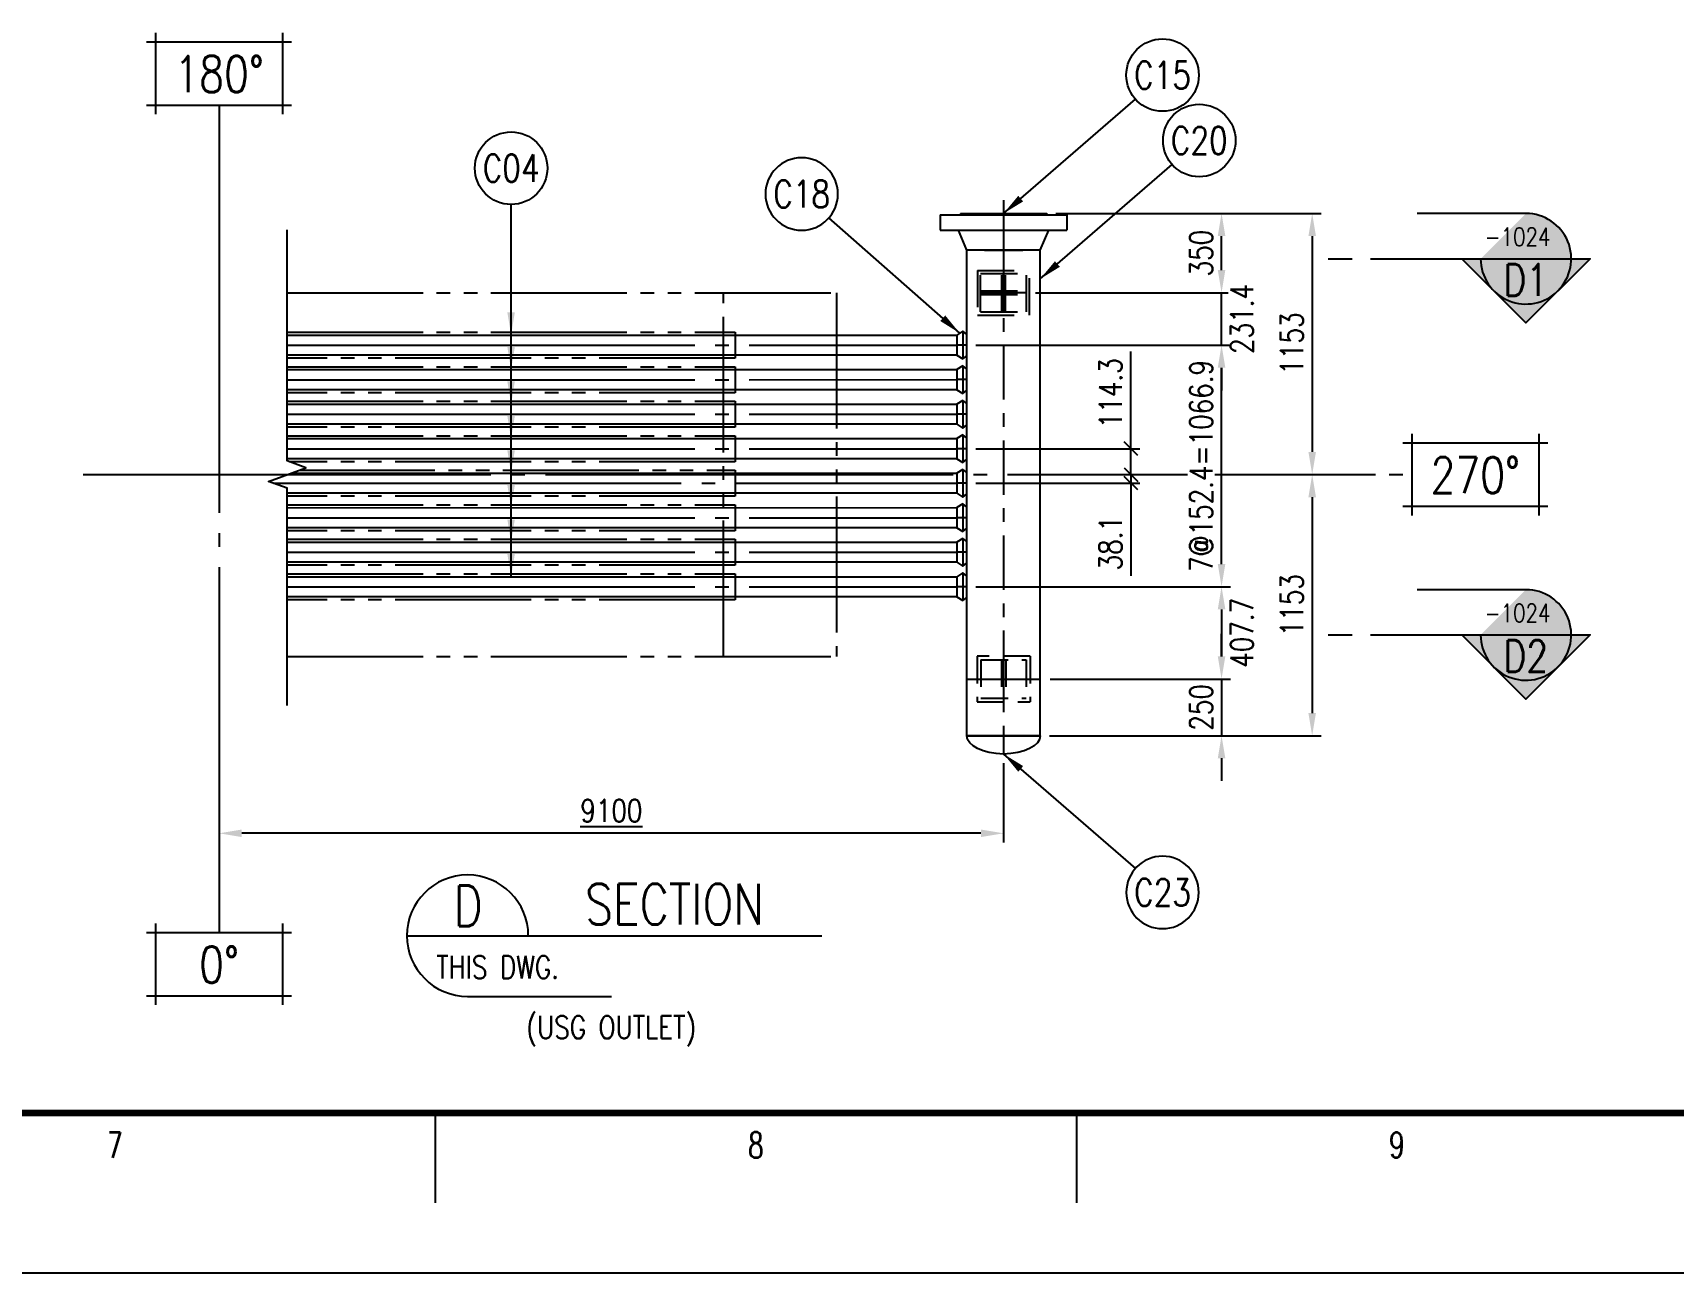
# Model space of a CAD drawing. Header units: millimetres. Extents: x 0 to 91981, y -132907 to 77676.
# Drawn here: x 77501 to 84741, y 41985 to 47462 of the extents above; entities that cross this region are included whole.
import ezdxf
from ezdxf.enums import TextEntityAlignment as Align

# ---------------------------------------------------------------- set-up
doc = ezdxf.new("R2010")
doc.units = ezdxf.units.MM
doc.header["$LTSCALE"] = 60
for name, pattern in [('CENTER', [7, 4, -1, 1, -1]), ('JNK-CENTER', [34, 30, -1.5, 1, -1.5]), ('JNK-HIDDEN', [3, 2, -1]), ('JNK-PHANTOM', [15, 10, -1, 1, -1, 1, -1])]:
    doc.linetypes.add(name, pattern=pattern)
for name, color, linetype in [('CEN-R', 1, 'JNK-CENTER'), ('CENTER-R', 1, 'CENTER'), ('CON-C', 4, 'Continuous'), ('CON-G', 3, 'Continuous'), ('CON-W', 7, 'Continuous'), ('CON-Y', 2, 'Continuous'), ('Dim-W', 7, 'Continuous'), ('HID-Y', 2, 'JNK-HIDDEN'), ('PHA-W', 7, 'JNK-PHANTOM'), ('TITLE', 7, 'Continuous')]:
    doc.layers.add(name, color=color, linetype=linetype)
doc.layers.add('CONT-G', color=3, linetype='Continuous', lineweight=25)
doc.styles.add('ROMANS', font='ROMANS.shx', dxfattribs={"width": 0.8})
doc.styles.add('SIMPLEX', font='simplex.shx', dxfattribs={"width": 0.8})
doc.dimstyles.new('DIM40', dxfattribs={"dimscale": 40, "dimtxt": 2.5, "dimasz": 2.5, "dimexe": 1, "dimexo": 1, "dimgap": 1, "dimtad": 1, "dimdec": 1, "dimdsep": 46, "dimtxsty": 'SIMPLEX', "dimcen": 0, "dimclrd": 256, "dimclre": 256, "dimclrt": 2, "dimadec": 1, "dimazin": 2, "dimtfac": 1, "dimtdec": 1, "dimtix": 1, "dimtmove": 2, "dimatfit": 2, "dimfxl": 1, "dimarcsym": 1})

# ---------------------------------------------------------------- blocks, each defined once
blk = doc.blocks.new('*D1448')
at = {"layer": 'DEFPOINTS', "color": 0, "transparency": 16777216}
for p in [(81975.77044488491, 46664.37686389964), (82179.74503753394, 45511.37686389958), (83147.22044488485, 45511.37686389958)]:
    blk.add_point(p, dxfattribs=at)
at = {"layer": 'Dim-W', "lineweight": -2, "transparency": 16777216}
for p, q in [((82015.77044488491, 46664.37686389964), (83187.22044488485, 46664.37686389964)), ((83147.22044488485, 46564.37686389964), (83147.22044488485, 45611.37686389958)), ((82219.74503753394, 45511.37686389958), (83187.22044488485, 45511.37686389958))]:
    blk.add_line(p, q, dxfattribs=at)
at = {"layer": 'Dim-W', "transparency": 16777216}
for points in [[(83130.55377821818, 46564.37686389964), (83163.88711155152, 46564.37686389964), (83147.22044488485, 46664.37686389964)], [(83130.55377821818, 45611.37686389958), (83163.88711155152, 45611.37686389958), (83147.22044488485, 45511.37686389958)]]:
    blk.add_solid(points, dxfattribs=at)
at = {"layer": 'Dim-W', "color": 2, "transparency": 16777216, "insert": (83057.22044488484, 46090.10716235079), "char_height": 100, "attachment_point": 5, "rotation": 90, "style": 'SIMPLEX'}
blk.add_mtext('1153', dxfattribs=at)
blk = doc.blocks.new('*D1449')
at = {"layer": 'DEFPOINTS', "color": 0, "transparency": 16777216}
for p in [(82179.74503753394, 45511.37686389958), (81947.22044488475, 44358.37686389958), (83147.2204448848, 44358.37686389958)]:
    blk.add_point(p, dxfattribs=at)
at = {"layer": 'Dim-W', "lineweight": -2, "transparency": 16777216}
for p, q in [((82219.74503753394, 45511.37686389958), (83187.2204448848, 45511.37686389958)), ((83147.2204448848, 45411.37686389958), (83147.2204448848, 44458.37686389958)), ((81987.22044488475, 44358.37686389958), (83187.2204448848, 44358.37686389958))]:
    blk.add_line(p, q, dxfattribs=at)
at = {"layer": 'Dim-W', "transparency": 16777216}
for points in [[(83130.55377821813, 45411.37686389958), (83163.88711155148, 45411.37686389958), (83147.2204448848, 45511.37686389958)], [(83130.55377821813, 44458.37686389958), (83163.88711155148, 44458.37686389958), (83147.2204448848, 44358.37686389958)]]:
    blk.add_solid(points, dxfattribs=at)
at = {"layer": 'Dim-W', "color": 2, "transparency": 16777216, "insert": (83057.22044488479, 44934.8768638996), "char_height": 100, "attachment_point": 5, "rotation": 90, "style": 'SIMPLEX'}
blk.add_mtext('1153', dxfattribs=at)
blk = doc.blocks.new("12'' 600#")
at = {"layer": 'CEN-R'}
blk.add_line((-220.7000000004191, 2.328306436538696e-10), (-2.328306436538696e-10, 2.328306436538696e-10), dxfattribs=at)
at = {"layer": 'TITLE', "color": 3}
for p, q in [((-155.600000000326, 279.4000000003725), (-155.600000000326, -279.399999999674)), ((-155.600000000326, 279.4000000003725), (-88.90000000037253, 279.4000000001397)), ((-88.90000000037253, 279.4000000003725), (-88.90000000037253, -279.399999999674)), ((-161.9500000004191, 190.5000000002328), (-161.9500000004191, -190.4999999997672)), ((-161.9500000004191, 190.5000000002328), (-155.600000000326, 190.5000000002328)), ((0, 161.9499999999534), (-88.90000000037253, 199.6999999997206)), ((0, -161.9499999999534), (0, 161.9499999999534)), ((-2.328306436538696e-10, -84.14999999967404), (-2.328306436538696e-10, 84.1500000001397)), ((-2.328306436538696e-10, 84.1500000001397), (-2.328306436538696e-10, -84.14999999990687)), ((-161.9500000004191, -190.4999999997672), (-155.600000000326, -190.4999999997672)), ((0, -161.9499999994878), (-88.90000000037253, -199.6999999992549)), ((-155.600000000326, -279.399999999674), (-88.90000000037253, -279.399999999674))]:
    blk.add_line(p, q, dxfattribs=at)
blk = doc.blocks.new('_Oblique')
at = {"color": 0, "linetype": 'ByBlock', "lineweight": -2}
blk.add_line((-0.5, -0.5), (0.5, 0.5), dxfattribs=at)
blk = doc.blocks.new('*D1417')
at = {"layer": 'DEFPOINTS', "color": 0, "transparency": 16777216}
for p in [(81623.32044488496, 45625.67686389957), (82347.22044488488, 45625.67686389956), (81932.26963018301, 45511.37686389958)]:
    blk.add_point(p, dxfattribs=at)
at = {"layer": 'Dim-W', "lineweight": -2, "transparency": 16777216}
for p, q in [((82347.22044488488, 45625.67686389956), (82347.22044488488, 46055.20067342337)), ((81663.32044488496, 45625.67686389957), (82387.22044488488, 45625.67686389956)), ((82347.22044488488, 45511.37686389958), (82347.22044488488, 45625.67686389956)), ((81972.26963018301, 45511.37686389958), (82387.22044488488, 45511.37686389958))]:
    blk.add_line(p, q, dxfattribs=at)
at = {"layer": 'Dim-W', "lineweight": -2, "transparency": 16777216, "xscale": 60, "yscale": 60, "zscale": 60}
for p, rotation in [((82347.22044488488, 45625.67686389956), 90), ((82347.22044488488, 45511.37686389958), 270)]:
    blk.add_blockref('_Oblique', p, dxfattribs=dict(at, rotation=rotation))
at = {"layer": 'Dim-W', "color": 2, "transparency": 16777216, "insert": (82257.22044488486, 45870.43876866149), "char_height": 100, "attachment_point": 5, "rotation": 90, "style": 'SIMPLEX'}
blk.add_mtext('114.3', dxfattribs=at)
blk = doc.blocks.new('*D1418')
at = {"layer": 'DEFPOINTS', "color": 0, "transparency": 16777216}
for p in [(81623.32044488496, 45473.27686389958), (81932.26963018301, 45511.37686389958), (82347.22044488491, 45473.27686389957)]:
    blk.add_point(p, dxfattribs=at)
at = {"layer": 'Dim-W', "lineweight": -2, "transparency": 16777216}
for p, q in [((82347.22044488491, 45511.37686389958), (82347.22044488491, 45571.37686389958)), ((81663.32044488496, 45473.27686389958), (82387.22044488491, 45473.27686389957)), ((81972.26963018301, 45511.37686389958), (82387.22044488491, 45511.37686389958)), ((82347.22044488491, 45511.37686389958), (82347.22044488491, 45473.27686389957)), ((82347.22044488491, 45473.27686389957), (82347.22044488491, 45063.75305437576))]:
    blk.add_line(p, q, dxfattribs=at)
at = {"layer": 'Dim-W', "lineweight": -2, "transparency": 16777216, "xscale": 60, "yscale": 60, "zscale": 60}
for p, rotation in [((82347.22044488491, 45511.37686389958), 270), ((82347.22044488491, 45473.27686389957), 90)]:
    blk.add_blockref('_Oblique', p, dxfattribs=dict(at, rotation=rotation))
at = {"layer": 'Dim-W', "color": 2, "transparency": 16777216, "insert": (82257.2204448849, 45208.51495913768), "char_height": 100, "attachment_point": 5, "rotation": 90, "style": 'SIMPLEX'}
blk.add_mtext('38.1', dxfattribs=at)
blk = doc.blocks.new('*D1419')
at = {"layer": 'DEFPOINTS', "color": 0, "transparency": 16777216}
for p in [(81886.52044488491, 46314.37686389964), (81623.32044488496, 46082.95369380704)]:
    blk.add_point(p, dxfattribs=at)
at = {"layer": 'Dim-W', "lineweight": -2, "transparency": 16777216}
for p, q in [((82747.2204448848, 46414.37686389963), (82747.2204448848, 46514.37686389963)), ((81926.52044488491, 46314.37686389963), (82787.2204448848, 46314.37686389963)), ((82747.2204448848, 46082.95369380703), (82747.2204448848, 46314.37686389963)), ((81663.32044488496, 46082.95369380704), (82787.2204448848, 46082.95369380703)), ((82747.2204448848, 45982.95369380703), (82747.2204448848, 45882.95369380703))]:
    blk.add_line(p, q, dxfattribs=at)
at = {"layer": 'Dim-W', "transparency": 16777216}
for points in [[(82730.55377821813, 46414.37686389963), (82763.88711155148, 46414.37686389963), (82747.2204448848, 46314.37686389963)], [(82730.55377821813, 45982.95369380703), (82763.88711155148, 45982.95369380703), (82747.2204448848, 46082.95369380703)]]:
    blk.add_solid(points, dxfattribs=at)
at = {"layer": 'Dim-W', "color": 2, "transparency": 16777216, "insert": (82837.22044488479, 46198.66527885335), "char_height": 100, "attachment_point": 5, "rotation": 90, "style": 'SIMPLEX', "bg_fill": 3, "box_fill_scale": 1.1, "bg_fill_color": 256, "bg_fill_true_color": 13158600, "bg_fill_transparency": 0}
blk.add_mtext('231.4', dxfattribs=at)
at = {"layer": 'DEFPOINTS', "color": 0, "transparency": 16777216}
blk.add_point((82747.2204448848, 46314.37686389963), dxfattribs=at)
blk = doc.blocks.new('*D1420')
at = {"layer": 'DEFPOINTS', "color": 0, "transparency": 16777216}
for p in [(81623.32044488496, 45016.07686389959), (81950.26588911086, 44608.37686389961), (82747.2204448848, 44608.37686389961)]:
    blk.add_point(p, dxfattribs=at)
at = {"layer": 'Dim-W', "lineweight": -2, "transparency": 16777216}
for p, q in [((81663.32044488496, 45016.07686389959), (82787.2204448848, 45016.07686389959)), ((82747.2204448848, 44916.07686389959), (82747.2204448848, 44708.37686389961)), ((81990.26588911086, 44608.37686389961), (82787.2204448848, 44608.37686389961))]:
    blk.add_line(p, q, dxfattribs=at)
at = {"layer": 'Dim-W', "transparency": 16777216}
for points in [[(82730.55377821813, 44916.07686389959), (82763.88711155148, 44916.07686389959), (82747.2204448848, 45016.07686389959)], [(82730.55377821813, 44708.37686389961), (82763.88711155148, 44708.37686389961), (82747.2204448848, 44608.37686389961)]]:
    blk.add_solid(points, dxfattribs=at)
at = {"layer": 'Dim-W', "color": 2, "transparency": 16777216, "insert": (82837.22044488479, 44812.22686389961), "char_height": 100, "attachment_point": 5, "rotation": 90, "style": 'SIMPLEX', "bg_fill": 3, "box_fill_scale": 1.1, "bg_fill_color": 256, "bg_fill_true_color": 13158600, "bg_fill_transparency": 0}
blk.add_mtext('407.7', dxfattribs=at)
blk = doc.blocks.new('*D1472')
at = {"layer": 'DEFPOINTS', "color": 0, "transparency": 16777216}
for p in [(78322.72123657553, 44327.26254076025), (81785.27044488494, 44277.36643247277), (78322.72123657553, 43927.26254076025)]:
    blk.add_point(p, dxfattribs=at)
at = {"layer": 'Dim-W', "lineweight": -2, "transparency": 16777216}
for p, q in [((78322.72123657553, 44287.26254076025), (78322.72123657553, 43887.26254076025)), ((81785.27044488494, 44237.36643247277), (81785.27044488494, 43887.26254076025)), ((81685.27044488494, 43927.26254076025), (78422.72123657553, 43927.26254076025))]:
    blk.add_line(p, q, dxfattribs=at)
at = {"layer": 'Dim-W', "transparency": 16777216}
for points in [[(78422.72123657553, 43943.92920742691), (78422.72123657553, 43910.59587409358), (78322.72123657553, 43927.26254076025)], [(81685.27044488494, 43943.92920742691), (81685.27044488494, 43910.59587409358), (81785.27044488494, 43927.26254076025)]]:
    blk.add_solid(points, dxfattribs=at)
at = {"layer": 'Dim-W', "color": 2, "transparency": 16777216, "insert": (80053.99584073023, 44027.26254076025), "char_height": 100, "attachment_point": 5, "style": 'SIMPLEX'}
blk.add_mtext('\\L9100', dxfattribs=at)
blk = doc.blocks.new('NORTH-AG')
at = {"layer": 'CON-Y'}
for p, q in [((-6.999999999999996, 4.5), (-6.999999999999996, -4.5)), ((7.000000000000007, 4.500000000000002), (7, -4.5)), ((-8, 3.5), (8, 3.5)), ((-8, -3.499999999999999), (8, -3.5))]:
    blk.add_line(p, q, dxfattribs=at)
at = {"layer": 'CON-C', "style": 'SIMPLEX', "width": 0.8}
blk.add_attdef('0', text='', height=4, dxfattribs=at).set_placement((0, -2.06), align=Align.CENTER)
blk = doc.blocks.new('SECTITLE')
at = {"layer": 'CON-G'}
for p, q in [((-1.7, 0), (44.09999999999997, 0)), ((4.999999999999999, -6.7), (20.85999999999999, -6.7))]:
    blk.add_line(p, q, dxfattribs=at)
blk.add_arc((5, 0), 6.7, 0, 270, dxfattribs=at)
at = {"layer": 'CON-C', "style": 'SIMPLEX', "width": 0.8}
for tag, p in [('A', (5.060000000000002, 1.039999999999964)), ('ELEVATION', (27.83000000000001, 1.22))]:
    blk.add_attdef(tag, text='', height=4.5, dxfattribs=at).set_placement(p, align=Align.CENTER)
at = {"layer": 'CON-Y', "style": 'SIMPLEX', "width": 0.8}
blk.add_attdef('SCALE', text='', height=2.5, dxfattribs=at).set_placement((44.90000000000001, -3.72), align=Align.RIGHT)
blk.add_attdef('H0000-0000', (1.539999999999953, -4.720000000000033), '', height=2.5, dxfattribs=at)
blk = doc.blocks.new('*D1431')
at = {"layer": 'DEFPOINTS', "color": 0, "transparency": 16777216}
for p in [(81623.32044488496, 46082.95369380704), (82747.22044488482, 46082.95369380703), (81623.32044488496, 45016.07686389959)]:
    blk.add_point(p, dxfattribs=at)
at = {"layer": 'Dim-W', "lineweight": -2, "transparency": 16777216}
for p, q in [((81663.32044488496, 46082.95369380704), (82787.22044488482, 46082.95369380703)), ((82747.22044488482, 45116.07686389959), (82747.22044488482, 45982.95369380703)), ((81663.32044488496, 45016.07686389959), (82787.22044488482, 45016.07686389959))]:
    blk.add_line(p, q, dxfattribs=at)
at = {"layer": 'Dim-W', "transparency": 16777216}
for points in [[(82730.55377821815, 45982.95369380703), (82763.88711155149, 45982.95369380703), (82747.22044488482, 46082.95369380703)], [(82730.55377821815, 45116.07686389959), (82763.88711155149, 45116.07686389959), (82747.22044488482, 45016.07686389959)]]:
    blk.add_solid(points, dxfattribs=at)
at = {"layer": 'Dim-W', "color": 2, "transparency": 16777216, "insert": (82657.2204448848, 45549.51527885333), "char_height": 100, "attachment_point": 5, "rotation": 90, "style": 'SIMPLEX', "bg_fill": 3, "box_fill_scale": 1.1, "bg_fill_color": 256, "bg_fill_true_color": 13158600, "bg_fill_transparency": 0}
blk.add_mtext('7@152.4=1066.9', dxfattribs=at)
blk = doc.blocks.new('support')
at = {"layer": 'CEN-R'}
for p, q in [((93732.97622777152, -7137.050519763568), (93732.97622777152, -6987.050519763568)), ((93670.47622777152, -7062.050519763568), (93795.47622777152, -7062.050519763569))]:
    blk.add_line(p, q, dxfattribs=at)
at = {"layer": 'HID-Y'}
for p, q in [((93660.10019004371, -6977.050519763568), (93660.10019004371, -7147.050519763568)), ((93805.85226550062, -6977.050519763568), (93660.10019004371, -6977.050519763568)), ((93670.47622777152, -6987.050519763569), (93795.47622777152, -6987.050519763568)), ((93670.47622777152, -6987.050519763568), (93670.47622777152, -7137.050519763568)), ((93726.97622777215, -6987.050519763568), (93726.97622777215, -7137.050519763568)), ((93738.97622777215, -6987.050519763568), (93738.97622777215, -7137.050519763568)), ((93795.47622777152, -6987.050519763568), (93795.47622777152, -7137.050519763568)), ((93805.85226550062, -6977.050519763569), (93805.85226550062, -7147.050519763568)), ((93670.47622777152, -7056.050519763568), (93795.47622777152, -7056.050519763569)), ((93670.47622777152, -7068.050519763568), (93795.47622777152, -7068.050519763569)), ((93660.10019004371, -7147.050519763568), (93805.85226550064, -7147.050519763568)), ((93670.47622777152, -7137.050519763569), (93795.47622777152, -7137.050519763568))]:
    blk.add_line(p, q, dxfattribs=at)
blk = doc.blocks.new('*D1483')
at = {"layer": 'DEFPOINTS', "color": 0, "transparency": 16777216}
for p in [(81950.26588911086, 44608.37686389961), (81947.22044488475, 44358.37686389958), (82747.2204448848, 44358.37686389958)]:
    blk.add_point(p, dxfattribs=at)
at = {"layer": 'PHA-W', "lineweight": -2, "transparency": 16777216}
for p, q in [((82747.2204448848, 44708.37686389961), (82747.2204448848, 44808.37686389961)), ((81990.26588911086, 44608.37686389961), (82787.2204448848, 44608.37686389961)), ((82747.2204448848, 44608.37686389961), (82747.2204448848, 44358.37686389958)), ((81987.22044488475, 44358.37686389958), (82787.2204448848, 44358.37686389958)), ((82747.2204448848, 44258.37686389958), (82747.2204448848, 44158.37686389958))]:
    blk.add_line(p, q, dxfattribs=at)
at = {"layer": 'PHA-W', "transparency": 16777216}
for points in [[(82730.55377821813, 44708.37686389961), (82763.88711155148, 44708.37686389961), (82747.2204448848, 44608.37686389961)], [(82730.55377821813, 44258.37686389958), (82763.88711155148, 44258.37686389958), (82747.2204448848, 44358.37686389958)]]:
    blk.add_solid(points, dxfattribs=at)
at = {"layer": 'PHA-W', "color": 2, "transparency": 16777216, "insert": (82657.22044488479, 44483.37686389961), "char_height": 100, "attachment_point": 5, "rotation": 90, "style": 'SIMPLEX'}
blk.add_mtext('250', dxfattribs=at)
blk = doc.blocks.new('*D1484')
at = {"layer": 'DEFPOINTS', "color": 0, "transparency": 16777216}
for p in [(81975.77044488493, 46664.37686389964), (82747.22044488482, 46664.37686389964), (81886.52044488493, 46314.37686389964)]:
    blk.add_point(p, dxfattribs=at)
at = {"layer": 'PHA-W', "lineweight": -2, "transparency": 16777216}
for p, q in [((82015.77044488493, 46664.37686389964), (82787.22044488482, 46664.37686389964)), ((82747.22044488482, 46414.37686389963), (82747.22044488482, 46564.37686389964)), ((81926.52044488493, 46314.37686389963), (82787.22044488482, 46314.37686389963))]:
    blk.add_line(p, q, dxfattribs=at)
at = {"layer": 'PHA-W', "transparency": 16777216}
for points in [[(82730.55377821815, 46564.37686389964), (82763.88711155149, 46564.37686389964), (82747.22044488482, 46664.37686389964)], [(82730.55377821815, 46414.37686389963), (82763.88711155149, 46414.37686389963), (82747.22044488482, 46314.37686389963)]]:
    blk.add_solid(points, dxfattribs=at)
at = {"layer": 'PHA-W', "color": 2, "transparency": 16777216, "insert": (82657.2204448848, 46489.37686389965), "char_height": 100, "attachment_point": 5, "rotation": 90, "style": 'SIMPLEX'}
blk.add_mtext('350', dxfattribs=at)
blk = doc.blocks.new('piec-tag')
at = {"layer": 'CON-Y'}
blk.add_circle((0, 0), 4, dxfattribs=at)
at = {"layer": 'CON-G', "style": 'SIMPLEX', "width": 0.8}
blk.add_attdef('P.N', text='', height=3, dxfattribs=at).set_placement((0, 0), align=Align.MIDDLE)
at = {"layer": 'CON-G', "style": 'SIMPLEX', "width": 0.8, "flags": 1}
blk.add_attdef('BOM', (4.48, -3.74), '', height=2.5, dxfattribs=at)
blk = doc.blocks.new('SECMARK3')
at = {"layer": 'CON-Y'}
h = blk.add_hatch(color=256, dxfattribs=at)
edge = h.paths.add_edge_path()
edge.add_line((14.75559885480128, -4.618527782440651e-14), (18.29113276073392, -3.535533905932771))
edge.add_arc((21.82666666666668, -4.685141163918161e-14), 5, 179.9999999999996, 224.9999999999998, ccw=False)
edge.add_line((16.82666666666668, -1.448670973532845e-14), (14.75559885480128, -4.618527782440651e-14))
edge = h.paths.add_edge_path()
edge.add_arc((21.82666666666668, -4.618527782440651e-14), 5, 179.9999999999996, 450)
h = blk.add_hatch(color=256, dxfattribs=at)
edge = h.paths.add_edge_path()
edge.add_line((28.89773447853207, -4.618527782440651e-14), (26.82666666666668, -4.2237748849338e-14))
edge.add_arc((21.82666666666668, -4.418687638008123e-14), 5, -44.99999999999977, 0, ccw=False)
edge.add_line((25.36220057259942, -3.535533905932772), (28.89773447853207, -4.618527782440651e-14))
h = blk.add_hatch(color=256, dxfattribs=at)
edge = h.paths.add_edge_path()
edge.add_line((21.82666666666668, -7.071067811865486), (25.36220057259942, -3.535533905932772))
edge.add_arc((21.82666666666668, -4.796163466380676e-14), 4.999999999999998, 224.9999999999998, 315.0000000000002, ccw=False)
edge.add_line((18.29113276073392, -3.535533905932771), (21.82666666666668, -7.071067811865486))
at = {"layer": 'CON-C'}
blk.add_line((0, 0), (2.633333333333308, 0), dxfattribs=at)
blk.add_lwpolyline([(4.666666666666639, 0), (28.89773447853207, -4.618527782440651e-14), (21.82666666666668, -7.071067811865486), (14.75559885480128, -4.618527782440651e-14)], dxfattribs=at)
at = {"layer": 'CON-Y'}
blk.add_line((21.82666666666668, 4.999999999999954), (9.823333333333341, 4.999999999999954), dxfattribs=at)
blk.add_arc((21.82666666666668, -4.618527782440651e-14), 5, 179.9999999999996, 90.00000000000001, dxfattribs=at)
at = {"layer": 'CON-C', "style": 'SIMPLEX', "width": 0.8}
blk.add_attdef('TAG', text='', height=3.5, dxfattribs=at).set_placement((21.80333333333334, -4.080000000000055), align=Align.CENTER)
at = {"layer": 'CON-Y', "style": 'SIMPLEX', "width": 0.8}
blk.add_attdef('H0000-0000', text='', height=2, dxfattribs=at).set_placement((24.52333333333334, 1.419999999999941), align=Align.RIGHT)
blk = doc.blocks.new('TITLE')
at = {"color": 7}
for p, q in [((523.4146341463322, 17.68292682926827), (523.4146341463322, 7.780487804878013)), ((594.1463414634073, 17.68292682926827), (594.1463414634073, 7.780487804878013)), ((841, 0), (0, 0))]:
    blk.add_line(p, q, dxfattribs=at)
at = {"color": 7, "const_width": 0.7073170731707307}
blk.add_lwpolyline([(28.29268292683742, 17.68292682926827), (823.6707317073171, 17.68292682926827)], dxfattribs=at)
at = {"color": 7, "style": 'ROMANS', "width": 0.7}
for s, p in [('7', (488.048780487794, 14.14634146341463)), ('8', (558.7804878048703, 14.14634146341463)), ('9', (629.5121951219455, 14.14634146341463))]:
    blk.add_text(s, height=2.829268292682921, dxfattribs=at).set_placement(p, align=Align.MIDDLE)

msp = doc.modelspace()

# ---------------------------------------------------------------- linework, layer by layer
at = {"linetype": 'Continuous'}
msp.add_lwpolyline([(78622.72123657553, 44491.37686389958), (78622.72123657553, 45451.37686389958), (78540.29691399189, 45481.37686389958), (78705.14555915917, 45541.37686389958), (78622.72123657553, 45571.37686389958), (78622.72123657553, 46591.37686389958)], dxfattribs=at)
at = {"layer": 'CEN-R'}
for p, q in [((78322.72123657553, 47142.19440523305), (78322.72123657553, 43487.26254076025)), ((78622.72123657553, 46082.87686389996), (81578.32044488496, 46082.95369380704)), ((81623.32044488496, 46082.95369380704), (81578.32044488496, 46082.95369380704)), ((78622.72123657553, 45930.40003399251), (81578.32044488496, 45930.47686389959)), ((81623.32044488496, 45930.47686389959), (81578.32044488496, 45930.47686389959)), ((78622.72123657553, 45778.00003399252), (81578.32044488496, 45778.07686389959)), ((81623.32044488496, 45778.07686389959), (81578.32044488496, 45778.07686389959)), ((78622.72123657553, 45625.60003399249), (81578.32044488496, 45625.67686389957)), ((81623.32044488496, 45625.67686389957), (81578.32044488496, 45625.67686389957)), ((77722.72123657553, 45511.37686389958), (82179.74503753392, 45511.37686389958)), ((78562.76256952432, 45473.2000339925), (81578.32044488496, 45473.27686389958)), ((81623.32044488496, 45473.27686389958), (81578.32044488496, 45473.27686389958)), ((78622.72123657553, 45320.80003399251), (81578.32044488496, 45320.87686389958)), ((81623.32044488496, 45320.87686389958), (81578.32044488496, 45320.87686389958)), ((78622.72123657553, 45168.40003399251), (81578.32044488496, 45168.47686389959)), ((81623.32044488496, 45168.47686389959), (81578.32044488496, 45168.47686389959)), ((78622.72123657553, 45016.00003399252), (81578.32044488496, 45016.07686389959)), ((81623.32044488496, 45016.07686389959), (81578.32044488496, 45016.07686389959))]:
    msp.add_line(p, q, dxfattribs=at)
at = {"layer": 'CENTER-R'}
for p, q in [((81785.27044488491, 46502.42686389945), (81785.27044488494, 44277.36643247277)), ((83187.2204448848, 45511.37686389958), (83586.89452121299, 45511.37686389958))]:
    msp.add_line(p, q, dxfattribs=at)
at = {"layer": 'CON-G'}
for points in [[(81605.02044488497, 46144.05369380704), (81578.32044488496, 46127.40369380705), (81578.32044488496, 46038.50369380703), (81605.02044488497, 46021.85369380703), (81623.32044488496, 46036.10369380703), (81623.32044488496, 46129.80369380701), (81605.02044488497, 46144.05369380704), (81605.02044488497, 46021.85369380703)], [(81605.02044488497, 45991.57686389959), (81578.32044488496, 45974.9268638996), (81578.32044488496, 45886.02686389958), (81605.02044488497, 45869.37686389958), (81623.32044488496, 45883.62686389958), (81623.32044488496, 45977.32686389957), (81605.02044488497, 45991.57686389959), (81605.02044488497, 45869.37686389958)], [(81605.02044488497, 45839.1768638996), (81578.32044488496, 45822.52686389961), (81578.32044488496, 45733.62686389958), (81605.02044488497, 45716.97686389959), (81623.32044488496, 45731.22686389959), (81623.32044488496, 45824.92686389957), (81605.02044488497, 45839.1768638996), (81605.02044488497, 45716.97686389959)], [(81605.02044488497, 45686.77686389958), (81578.32044488496, 45670.12686389958), (81578.32044488496, 45581.22686389956), (81605.02044488497, 45564.57686389957), (81623.32044488496, 45578.82686389957), (81623.32044488496, 45672.52686389955), (81605.02044488497, 45686.77686389958), (81605.02044488497, 45564.57686389957)], [(81605.02044488497, 45534.37686389958), (81578.32044488496, 45517.72686389959), (81578.32044488496, 45428.82686389957), (81605.02044488497, 45412.17686389957), (81623.32044488496, 45426.42686389957), (81623.32044488496, 45520.12686389955), (81605.02044488497, 45534.37686389958), (81605.02044488497, 45412.17686389957)], [(81605.02044488497, 45381.97686389959), (81578.32044488496, 45365.32686389959), (81578.32044488496, 45276.42686389957), (81605.02044488497, 45259.77686389958), (81623.32044488496, 45274.02686389958), (81623.32044488496, 45367.72686389956), (81605.02044488497, 45381.97686389959), (81605.02044488497, 45259.77686389958)], [(81605.02044488497, 45229.57686389959), (81578.32044488496, 45212.9268638996), (81578.32044488496, 45124.02686389958), (81605.02044488497, 45107.37686389958), (81623.32044488496, 45121.62686389958), (81623.32044488496, 45215.32686389957), (81605.02044488497, 45229.57686389959), (81605.02044488497, 45107.37686389958)], [(81605.02044488497, 45077.1768638996), (81578.32044488496, 45060.52686389961), (81578.32044488496, 44971.62686389958), (81605.02044488497, 44954.97686389959), (81623.32044488496, 44969.22686389959), (81623.32044488496, 45062.92686389957), (81605.02044488497, 45077.1768638996), (81605.02044488497, 44954.97686389959)]]:
    msp.add_lwpolyline(points, dxfattribs=at)
at = {"layer": 'CONT-G'}
for p, q in [((81623.32044488496, 44358.37686389958), (81623.32044488496, 46502.42686389922)), ((81947.22044488486, 44358.37686389958), (81947.22044488486, 46502.42686389922)), ((81623.32044488484, 44358.37686389958), (81947.22044488475, 44358.37686389958)), ((81947.22044488475, 44358.37686389958), (81623.32044488484, 44358.37686389958))]:
    msp.add_line(p, q, dxfattribs=at)
for points in [[(78622.72123657553, 46127.32686389954), (81578.32044488496, 46127.40369380702), (81578.32044488496, 46038.50369380706), (78622.72123657553, 46038.42686389957)], [(78622.72123657553, 45974.85003399209), (81578.32044488496, 45974.92686389957), (81578.32044488496, 45886.02686389961), (78622.72123657553, 45885.95003399212)], [(78622.72123657553, 45822.45003399209), (81578.32044488496, 45822.52686389958), (81578.32044488496, 45733.62686389961), (78622.72123657553, 45733.55003399213)], [(78622.72123657553, 45670.05003399207), (81578.32044488496, 45670.12686389955), (81578.32044488496, 45581.22686389959), (78622.72123657553, 45581.1500339921)], [(78639.95662975305, 45517.65003399207), (81578.32044488496, 45517.72686389956), (81578.32044488496, 45428.82686389959), (78622.72123657553, 45428.75003399211)], [(78622.72123657553, 45365.25003399208), (81578.32044488496, 45365.32686389957), (81578.32044488496, 45276.4268638996), (78622.72123657553, 45276.35003399212)], [(78622.72123657553, 45212.85003399209), (81578.32044488496, 45212.92686389957), (81578.32044488496, 45124.02686389961), (78622.72123657553, 45123.95003399212)], [(78622.72123657553, 45060.45003399209), (81578.32044488496, 45060.52686389958), (81578.32044488496, 44971.62686389961), (78622.72123657553, 44971.55003399213)]]:
    msp.add_lwpolyline(points, dxfattribs=at)
at = {"layer": 'CONT-G', "extrusion": (0, 0, -1)}
msp.add_ellipse((81785.2704448848, 44358.37686389958), major_axis=(-161.9499999999534, 9.916577456092838e-15), ratio=0.5002187800360197, start_param=3.141592653589793, end_param=6.283185307179586, dxfattribs=at)
at = {"layer": 'HID-Y'}
for p, q in [((81668.6687845193, 44507.37686389961), (81901.87210525038, 44507.37686389961)), ((81685.27044488378, 44523.37686389961), (81885.27044488378, 44523.37686389961))]:
    msp.add_line(p, q, dxfattribs=at)
at = {"layer": 'PHA-W'}
for p, q in [((78622.72123657553, 46314.37686389958), (81048.27044488491, 46314.37686389958)), ((80548.27044488493, 44708.37686389961), (80548.27044488493, 46314.37686389958)), ((81048.27044488491, 46314.37686389958), (81048.27044488493, 44708.37686389961)), ((78622.72123657553, 44708.37686389958), (81048.27044488491, 44708.37686389961))]:
    msp.add_line(p, q, dxfattribs=at)
for points in [[(78622.72123657553, 46140.32686389957), (80600.27044488475, 46140.32686389957), (80600.27044488475, 46025.42686389957), (78622.72123657553, 46025.42686389957)], [(78622.72123657553, 45987.85003399212), (80600.27044488475, 45987.85003399212), (80600.27044488475, 45872.95003399212), (78622.72123657553, 45872.95003399212)], [(78622.72123657553, 45835.45003399212), (80600.27044488475, 45835.45003399212), (80600.27044488475, 45720.55003399213), (78622.72123657553, 45720.55003399213)], [(78622.72123657553, 45683.0500339921), (80600.27044488475, 45683.0500339921), (80600.27044488475, 45568.1500339921), (78631.58687888275, 45568.1500339921)], [(78675.67383620603, 45530.6500339921), (80600.27044488475, 45530.6500339921), (80600.27044488475, 45415.75003399211), (78622.72123657553, 45415.75003399211)], [(78622.72123657553, 45378.25003399211), (80600.27044488475, 45378.25003399211), (80600.27044488475, 45263.35003399212), (78622.72123657553, 45263.35003399212)], [(78622.72123657553, 45225.85003399212), (80600.27044488475, 45225.85003399212), (80600.27044488475, 45110.95003399212), (78622.72123657553, 45110.95003399212)], [(78622.72123657553, 45073.45003399212), (80600.27044488475, 45073.45003399212), (80600.27044488475, 44958.55003399213), (78622.72123657553, 44958.55003399213)]]:
    msp.add_lwpolyline(points, dxfattribs=at)
at = {"layer": 'TITLE', "color": 3}
msp.add_line((81947.22044488486, 46502.42686389922), (81623.32044488496, 46502.42686389922), dxfattribs=at)

# ---------------------------------------------------------------- block references
at = {"xscale": 40, "yscale": 40, "zscale": 40}
for p, values in [((83217.63373337593, 46464.37686389964), {'TAG': 'D1', 'H0000-0000': '-1024'}), ((83217.63373337591, 44803.13193732632), {'TAG': 'D2', 'H0000-0000': '-1024'})]:
    msp.add_blockref('SECMARK3', p, dxfattribs=at).add_auto_attribs(values)
at = {"layer": 'CON-W', "xscale": 40, "yscale": 40, "zscale": 40}
for name, p, values in [('NORTH-AG', (78322.72123657553, 47282.19440523305), {'0': '180%%D'}), ('piec-tag', (82486.90637031524, 47275.40819172922), {'P.N': 'C15'}), ('piec-tag', (82648.85637031496, 46986.53286153344), {'P.N': 'C20'}), ('piec-tag', (79611.5896648721, 46864.31561113267), {'P.N': 'C04'}), ('NORTH-AG', (83866.89452121299, 45511.37686389958), {'0': '270%%D'}), ('NORTH-AG', (78322.72123657553, 43349.66406017705), {'0': '0%%D'})]:
    msp.add_blockref(name, p, dxfattribs=at).add_auto_attribs(values)
at = {"layer": 'CON-W'}
ref = msp.add_blockref('piec-tag', (80893.94144041512, 46750.49512134731), dxfattribs=dict(at, xscale=-40, yscale=40, zscale=40))
ref.add_attrib('P.N', 'C18', dxfattribs={"layer": 'CON-G', "height": 120, "style": 'SIMPLEX', "width": 0.8000000000000002}).set_placement((80893.94144041512, 46750.49512134731), align=Align.MIDDLE)
ref = msp.add_blockref('piec-tag', (82486.90637031471, 43666.33510464313), dxfattribs=dict(at, xscale=-40, yscale=40, zscale=40, rotation=180))
ref.add_attrib('P.N', 'C23', dxfattribs={"layer": 'CON-G', "height": 120, "style": 'SIMPLEX', "width": 0.8000000000000002}).set_placement((82486.90637031471, 43666.33510464313), align=Align.MIDDLE)
at = {"layer": 'CONT-G', "xscale": -1, "rotation": 90}
msp.add_blockref("12'' 600#", (81785.27044488514, 46502.42686389922), dxfattribs=at)
at = {"layer": 'Dim-W', "xscale": 40, "yscale": 40, "zscale": 40}
msp.add_blockref('SECTITLE', (79219.59584073024, 43475.26254076022), dxfattribs=at).add_auto_attribs({'H0000-0000': 'THIS DWG.', 'A': 'D', 'ELEVATION': 'SECTION'})

# ---------------------------------------------------------------- texts
at = {"layer": 'CON-Y', "style": 'SIMPLEX', "width": 0.8}
msp.add_text('(USG OUTLET)', height=100.00000003, dxfattribs=at).set_placement((80053.99584073023, 43063.53751659396), align=Align.MIDDLE)

# ---------------------------------------------------------------- dimensions: what is measured, and where the dimension line sits
at = {"layer": 'Dim-W'}
for base, p1, p2, override, picture, middle in [((83147.22044488485, 45511.37686389958), (81975.77044488491, 46664.37686389964), (82179.74503753394, 45511.37686389958), {"dimtmove": 0}, '*D1448', (83147.22044488484, 46090.10716235079)), ((82347.22044488488, 45625.67686389956), (81932.26963018301, 45511.37686389958), (81623.32044488496, 45625.67686389957), {"dimasz": 1.5, "dimblk1": 'Oblique', "dimblk2": 'Oblique', "dimsah": 1, "dimtmove": 0}, '*D1417', (82347.22044488486, 45870.43876866149)), ((82347.22044488491, 45473.27686389957), (81932.26963018301, 45511.37686389958), (81623.32044488496, 45473.27686389958), {"dimasz": 1.5, "dimblk1": 'Oblique', "dimblk2": 'Oblique', "dimsah": 1, "dimtmove": 0}, '*D1418', (82347.2204448849, 45208.51495913768))]:
    dim = msp.add_linear_dim(base=base, p1=p1, p2=p2, angle=90, dimstyle='DIM40', override=override, dxfattribs=at)
    dim.commit()
    dim.dimension.update_dxf_attribs({"geometry": picture, "text_midpoint": middle, "dimtype": 160})
dim = msp.add_linear_dim(base=(83147.2204448848, 44358.37686389958), p1=(82179.74503753394, 45511.37686389958), p2=(81947.22044488475, 44358.37686389958), angle=90, dimstyle='DIM40', dxfattribs=at)
dim.commit()
dim.dimension.update_dxf_attribs({"geometry": '*D1449', "text_midpoint": (83057.22044488479, 44934.8768638996)})
dim = msp.add_linear_dim(base=(78322.72123657553, 43927.26254076025), p1=(81785.27044488494, 44277.36643247277), p2=(78322.72123657553, 44327.26254076025), angle=180, text='%%U9100', dimstyle='DIM40', dxfattribs=at)
dim.commit()
dim.dimension.update_dxf_attribs({"geometry": '*D1472', "text_midpoint": (80053.99584073023, 44027.26254076025)})

# ---------------------------------------------------------------- leaders
for points in [[(81785.27044488491, 46664.37686389964), (82366.74231422861, 47169.76445256397)], [(79611.47866796175, 45670.07573656624), (79611.49584073015, 46704.31564007308)], [(79611.47866796175, 45974.87573656626), (79611.49584073015, 46704.31564007308)], [(79611.49011647401, 45365.27573678127), (79611.49584073015, 46704.31564007308)], [(79611.49346058206, 46127.32594593598), (79611.49346058206, 46704.31564005538)], [(79611.49346058206, 45822.52594593597), (79611.49346058206, 46704.31564005538)], [(79611.49584073015, 45060.47573688887), (79611.49584073015, 46704.31564007308)], [(79611.5049090943, 45517.72594615098), (79611.49584073015, 46704.31564007308)], [(79611.51063335044, 45212.92594625858), (79611.49584073015, 46704.31564007308)], [(81785.2704448844, 44277.36643247271), (82366.7423142281, 43771.97884380839)]]:
    msp.add_leader(points, dimstyle='DIM40', override={"dimgap": 1, "dimtad": 0})

# ---------------------------------------------------------------- next in the draw order: dimensions: what is measured, and where the dimension line sits
for base, p1, p2, override, picture, middle in [((82747.2204448848, 46314.37686389963), (81623.32044488496, 46082.95369380704), (81886.52044488491, 46314.37686389964), {"dimtad": 4, "dimtmove": 0, "dimtfill": 1}, '*D1419', (82837.22044488479, 46198.66527885335)), ((82747.2204448848, 44608.37686389961), (81623.32044488496, 45016.07686389959), (81950.26588911086, 44608.37686389961), {"dimtad": 4, "dimtfill": 1}, '*D1420', (82837.22044488479, 44812.22686389961))]:
    dim = msp.add_linear_dim(base=base, p1=p1, p2=p2, angle=90, dimstyle='DIM40', override=override, dxfattribs=at)
    dim.commit()
    dim.dimension.update_dxf_attribs({"geometry": picture, "text_midpoint": middle})

# ---------------------------------------------------------------- next in the draw order: linework, layer by layer
at = {"layer": 'CEN-R'}
for p, q in [((81785.27044488481, 44693.37686389964), (81785.2704448848, 44523.37686389961)), ((81785.2704448848, 44693.37686389964), (81785.2704448848, 44523.37686389961)), ((81620.27500065873, 44608.37686389961), (81950.26588911086, 44608.37686389961))]:
    msp.add_line(p, q, dxfattribs=at)
at = {"layer": 'HID-Y'}
for p, q in [((81668.6687845193, 44709.37686389961), (81668.6687845193, 44507.37686389961)), ((81901.87210525035, 44709.37686389961), (81668.6687845193, 44709.37686389961)), ((81685.27044488378, 44693.37686389961), (81885.27044488378, 44693.37686389961)), ((81685.27044488378, 44693.37686389961), (81685.27044488378, 44523.37686389961)), ((81775.67044488477, 44693.37686389964), (81775.67044488479, 44523.37686389961)), ((81794.8704448848, 44693.37686389964), (81794.8704448848, 44523.37686389961)), ((81885.27044488378, 44693.37686389961), (81885.27044488378, 44523.37686389961)), ((81901.87210525035, 44709.37686389961), (81901.87210525035, 44507.37686389961))]:
    msp.add_line(p, q, dxfattribs=at)

# ---------------------------------------------------------------- next in the draw order: block references
at = {"layer": 'HID-Y', "ltscale": 60, "xscale": 1.35, "yscale": 1.35, "zscale": 1.35, "rotation": 90}
msp.add_blockref('support', (72251.50224320409, -80225.14104359192), dxfattribs=at)

# ---------------------------------------------------------------- next in the draw order: dimensions: what is measured, and where the dimension line sits
at = {"layer": 'Dim-W'}
dim = msp.add_linear_dim(base=(82747.22044488482, 46082.95369380703), p1=(81623.32044488496, 45016.07686389959), p2=(81623.32044488496, 46082.95369380704), angle=90, text='7@152.4=<>', dimstyle='DIM40', override={"dimtmove": 0, "dimtfill": 1}, dxfattribs=at)
dim.commit()
dim.dimension.update_dxf_attribs({"geometry": '*D1431', "text_midpoint": (82747.2204448848, 45549.51527885333), "dimtype": 160})
at = {"layer": 'PHA-W'}
for base, p1, p2, picture, middle in [((82747.22044488482, 46664.37686389964), (81886.52044488493, 46314.37686389964), (81975.77044488493, 46664.37686389964), '*D1484', (82657.2204448848, 46489.37686389965)), ((82747.2204448848, 44358.37686389958), (81950.26588911086, 44608.37686389961), (81947.22044488475, 44358.37686389958), '*D1483', (82657.22044488479, 44483.37686389961))]:
    dim = msp.add_linear_dim(base=base, p1=p1, p2=p2, angle=90, dimstyle='DIM40', dxfattribs=at)
    dim.commit()
    dim.dimension.update_dxf_attribs({"geometry": picture, "text_midpoint": middle})

# ---------------------------------------------------------------- next in the draw order: leaders
for points in [[(81947.22044488463, 46375.50153370386), (82528.69231422833, 46880.88912236819)], [(81591.67044488496, 46135.72869380705), (81014.10549650174, 46644.85138218208)]]:
    msp.add_leader(points, dimstyle='DIM40', override={"dimgap": 1, "dimtad": 0})

# ---------------------------------------------------------------- next in the draw order: block references
at = {"linetype": 'ByBlock', "xscale": 39.99999999599993, "yscale": 39.99999999599993, "zscale": 39.99999999599993}
msp.add_blockref('TITLE', (58340.56200914497, 41984.79922962864), dxfattribs=at)

doc.saveas('drawing.dxf')
